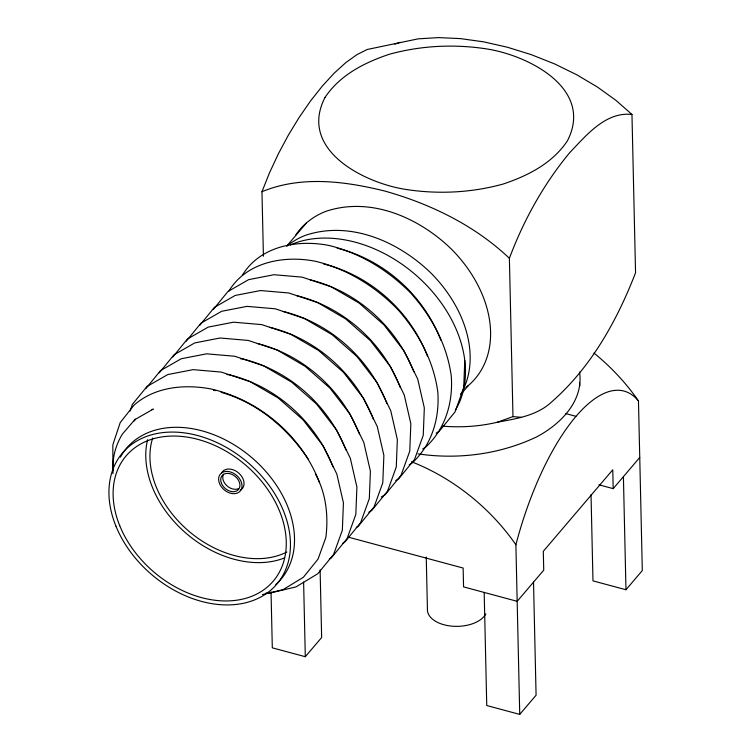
<?xml version="1.0" encoding="UTF-8"?>
<svg xmlns="http://www.w3.org/2000/svg" width="752" height="752" viewBox="0 0 752 752"><rect width="100%" height="100%" fill="white"/><g stroke="black" fill="none" stroke-linecap="round" stroke-linejoin="round"><path stroke-width="1.13" d="M464.783 360.452L463.702 387.853L454.979 412.011L439.168 431.328L436.179 433.133M130.152 410.987L132.324 404.463L147.016 386.462L167.752 374.571L193.085 369.646L221.257 372.071L250.303 381.725L278.202 397.987L303.028 419.804L323.031 445.729L336.821 474.042L343.429 502.853L342.348 530.245L333.625 554.403L317.814 573.72L295.95 586.927L269.489 593.168L265.973 593.037M579.557 372.071C583.825 401.117 560.39 424.325 536.693 436.865C499.977 454.349 458.156 459.773 418.027 453.879M263.426 256.225L261.959 191.732L269.545 172.725L278.437 153.681L288.42 135.04L299.268 117.256L310.708 100.73L322.476 85.888L334.292 73.057L345.873 62.557L356.946 54.633L367.239 49.482L418.215 38.841L438.529 37.6L460.534 38.615L483.696 41.858L507.478 47.254L531.307 54.67L554.619 63.929L576.84 74.815L597.464 87.063L615.982 100.383L631.962 114.464L635.553 272.779C616.969 320.831 590.818 367.662 551.639 401.944C536.825 415.79 516.53 418.629 497.448 422.21C479.569 426.469 461.089 427.662 442.778 426.158M497.448 422.21L512.977 416.608L509.386 258.293C523.73 220.092 543.762 183.855 569.903 152.449C586.287 135.388 605.68 111.484 631.962 114.464M145.813 388.634L160.496 370.642L181.232 358.751L206.574 353.825L234.746 356.251L263.783 365.904L291.691 382.166L316.507 403.984L336.511 429.909L350.31 458.212L356.909 487.033L355.828 514.424L347.104 538.582L331.294 557.899L329.31 559.103M159.292 372.813L173.985 354.812L194.721 342.931L220.054 338.005L248.226 340.43L277.272 350.084L305.171 366.346L329.987 388.164L350 414.089L363.789 442.392L370.398 471.203L369.317 498.604L360.593 522.762L344.783 542.079L342.79 543.282M172.772 356.993L187.464 338.992L208.201 327.111L233.543 322.185L261.705 324.61L290.751 334.264L318.651 350.526L343.476 372.343L363.479 398.259L377.278 426.572L383.877 455.383L382.796 482.784L374.073 506.942L358.262 526.259L356.279 527.462M186.261 341.173L200.953 323.172L221.69 311.281L247.023 306.365L275.194 308.79L304.24 318.434L332.14 334.706L356.956 356.514L376.968 382.439L390.758 410.752L397.357 439.563L396.285 466.964L387.562 491.122L371.751 510.439L368.762 512.234M199.741 325.353L214.433 307.352L235.169 295.461L260.502 290.545L288.674 292.97L317.72 302.614L345.619 318.886L370.445 340.694L390.448 366.619L404.247 394.932L410.846 423.743L409.765 451.134L401.042 475.292L385.231 494.619L381.255 497.016M213.23 309.533L227.912 291.532L248.658 279.641L273.991 274.715L302.163 277.14L331.2 286.794L359.108 303.056L383.924 324.873L403.937 350.799L417.727 379.111L424.325 407.922L423.254 435.314L414.531 459.472L398.71 478.789L395.731 480.594M228.918 291.005C246.6 261.771 284.303 255.069 315.643 261.32C346.992 268.915 374.853 286.221 397.404 309.053C418.3 332.431 433.65 360.753 437.814 392.102C439.647 418.535 431.949 444.601 412.199 462.969L409.22 464.774M242.398 275.185C260.079 245.951 297.792 239.249 329.122 245.5C360.481 253.095 388.333 270.4 410.893 293.233C431.789 316.611 447.13 344.924 451.294 376.273C453.136 402.715 445.428 428.781 425.679 447.149L422.699 448.953M134.204 420.951L135.67 419.155L153.305 409.079L151.942 409.643M286.841 245.942L306.515 222.865M460.854 394.358L468.421 385.475M271.04 591.88L272.309 647.839L305.303 656.712L321.649 637.536L320.108 569.913M598.893 484.796L613.19 488.65L639.745 457.479M484.185 592.444L486.751 705.526L519.735 714.4L536.082 695.224L533.516 582.142M591.025 494.6L592.98 580.873L625.974 589.747L642.311 570.571L638.467 400.938A172.612 125.866 40.4 0 0 594.005 353.083M135.285 419.137L122.341 434.139C115.827 444.836 111.982 458.024 113.223 470.658M394.894 44.161L400.073 42.3M261.959 191.732C300.997 175.442 345.008 181.185 384.902 191.083C430.605 203.952 474.728 225.384 509.386 258.293M262.429 594.578L283.034 589.662L303.385 577.254L318.058 559.065L325.842 537.511C328.586 515.966 326.077 493.218 315.426 473.995M512.977 416.608L521.014 417.285M240.471 358.742L242.764 358.948C289.294 370.36 328.671 405.45 346.005 450.025M226.982 374.562L229.285 374.769C276.238 386.246 315.69 421.881 333.014 466.86M213.502 390.382L215.805 390.589M565.852 413.609L575.891 416.317M348.937 537.323L463.138 568.042L463.561 586.889L517.169 601.318L543.734 570.148L543.301 551.301L612.767 469.803L613.19 488.65M221.107 392.365C257.325 402.414 287.349 428.236 308.151 458.946M337.15 248.198C384.103 259.675 423.564 295.31 440.879 340.289M323.67 264.018C370.623 275.495 410.075 311.131 427.399 356.11M310.181 279.838C357.134 291.315 396.595 326.951 413.91 371.93M296.702 295.658C343.655 307.136 383.116 342.771 400.431 387.759M283.222 311.478C330.166 322.956 369.627 358.601 386.951 403.58M269.733 327.299C316.686 338.785 356.147 374.421 373.462 419.4M257.334 343.485C303.451 354.982 342.273 390.044 359.484 434.195M319.534 482.69C301.702 435.775 259.666 400.167 210.908 388.944C184.475 383.999 154.79 386.707 133.95 405.225L120.217 422.586L113.505 442.721L112.828 445.203L112.96 473.638M579.472 382.401L579.867 385.776M623.408 476.665L625.974 589.747M638.467 400.938A172.612 64.409 -74.9 0 0 515.891 544.777L519.735 714.4M426.243 557.044L427.465 610.746A29.92 17.164 -1.3 0 0 453.747 626.294A29.92 17.164 -1.3 0 0 485.867 613.886M303.611 582.095L305.303 656.712M411.504 461.747A172.612 125.866 40.4 0 1 515.891 544.777M465.873 387.562A115.075 83.914 40.4 0 0 451.341 249.044C418.949 217.629 370.689 196.3 325.804 211.368A115.075 83.914 40.4 0 0 295.762 234.962M290.291 244.973A120.254 87.693 40.4 0 1 424.241 282.884A120.254 87.693 40.4 0 1 455.383 410.169M286.926 246.13A115.075 83.914 40.4 0 1 305.378 235.338C350.263 220.27 398.513 241.599 430.915 273.014A115.075 83.914 40.4 0 1 462.283 391.444M461.766 392.412A115.075 83.914 40.4 0 1 460.619 394.415M120.395 457.178A101.266 73.846 40.4 0 1 249.57 455.768A101.266 73.846 40.4 0 1 275.862 584.501M284.218 558.04A96.623 70.462 40.4 0 1 185.847 533.083A96.623 70.462 40.4 0 1 147.599 439.704M286.822 552.015A91.979 67.069 40.4 0 1 188.978 531.297A91.979 67.069 40.4 0 1 152.703 437.993M221.549 472.989A13.057 9.522 40.4 0 1 239.051 473.365A13.057 9.522 40.4 0 1 240.283 490.248M238.234 488.762A10.735 7.83 40.4 0 1 226.521 485.407A10.735 7.83 40.4 0 1 223.466 474.268M324.967 97.525C298.3 149.441 363.366 182.717 405.253 189.344C437.833 194.439 471.147 192.832 502.966 184.099C527.876 175.799 552.513 163.297 567.422 140.812C594.08 88.896 529.013 55.62 487.127 48.993C454.556 43.898 421.242 45.505 389.423 54.238C364.513 62.538 339.866 75.04 324.967 97.525M119.756 525.742A96.623 70.462 40.4 0 0 268.473 586.043A96.623 70.462 40.4 0 0 210.795 443.736A96.623 70.462 40.4 0 0 119.756 525.742M221.445 483.348A10.735 7.83 40.4 0 0 237.961 490.05A10.735 7.83 40.4 0 0 231.56 474.239A10.735 7.83 40.4 0 0 221.445 483.348M115.911 526.09A101.266 73.846 40.4 0 0 271.782 589.295A101.266 73.846 40.4 0 0 211.331 440.136A101.266 73.846 40.4 0 0 115.911 526.09M219.518 483.527A13.057 9.522 40.4 0 0 239.615 491.676A13.057 9.522 40.4 0 0 231.823 472.444A13.057 9.522 40.4 0 0 219.518 483.527"/></g></svg>
